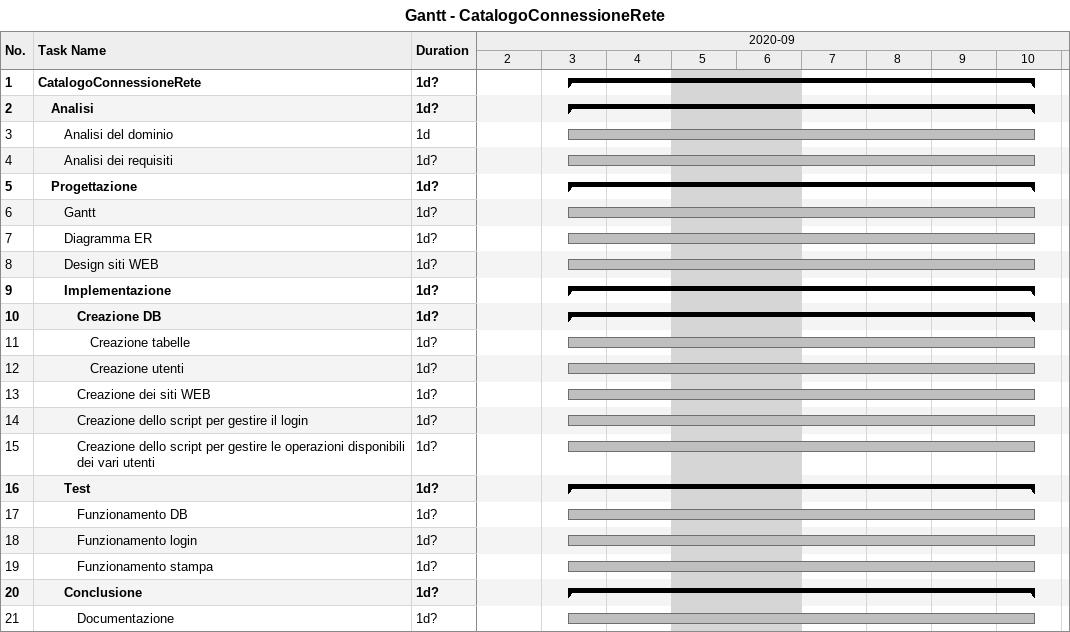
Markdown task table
Gantt - CatalogoConnessioneRete

| ID | Level | Task | Duration | Start | Finish |
|---|---|---|---|---|---|
| 1 | 1 | **CatalogoConnessioneRete** | 1d? | 2020-09-03 | 2020-09-10 |
| 2 | 2 | **Analisi** | 1d? | 2020-09-03 | 2020-09-10 |
| 3 | 3 | Analisi del dominio | 1d | 2020-09-03 | 2020-09-10 |
| 4 | 3 | Analisi dei requisiti | 1d? | 2020-09-03 | 2020-09-10 |
| 5 | 2 | **Progettazione** | 1d? | 2020-09-03 | 2020-09-10 |
| 6 | 3 | Gantt | 1d? | 2020-09-03 | 2020-09-10 |
| 7 | 3 | Diagramma ER | 1d? | 2020-09-03 | 2020-09-10 |
| 8 | 3 | Design siti WEB | 1d? | 2020-09-03 | 2020-09-10 |
| 9 | 3 | **Implementazione** | 1d? | 2020-09-03 | 2020-09-10 |
| 10 | 4 | **Creazione DB** | 1d? | 2020-09-03 | 2020-09-10 |
| 11 | 5 | Creazione tabelle | 1d? | 2020-09-03 | 2020-09-10 |
| 12 | 5 | Creazione utenti | 1d? | 2020-09-03 | 2020-09-10 |
| 13 | 4 | Creazione dei siti WEB | 1d? | 2020-09-03 | 2020-09-10 |
| 14 | 4 | Creazione dello script per gestire il login | 1d? | 2020-09-03 | 2020-09-10 |
| 15 | 4 | Creazione dello script per gestire le operazioni disponibili dei vari utenti | 1d? | 2020-09-03 | 2020-09-10 |
| 16 | 3 | **Test** | 1d? | 2020-09-03 | 2020-09-10 |
| 17 | 4 | Funzionamento DB | 1d? | 2020-09-03 | 2020-09-10 |
| 18 | 4 | Funzionamento login | 1d? | 2020-09-03 | 2020-09-10 |
| 19 | 4 | Funzionamento stampa | 1d? | 2020-09-03 | 2020-09-10 |
| 20 | 3 | **Conclusione** | 1d? | 2020-09-03 | 2020-09-10 |
| 21 | 4 | Documentazione | 1d? | 2020-09-03 | 2020-09-10 |
